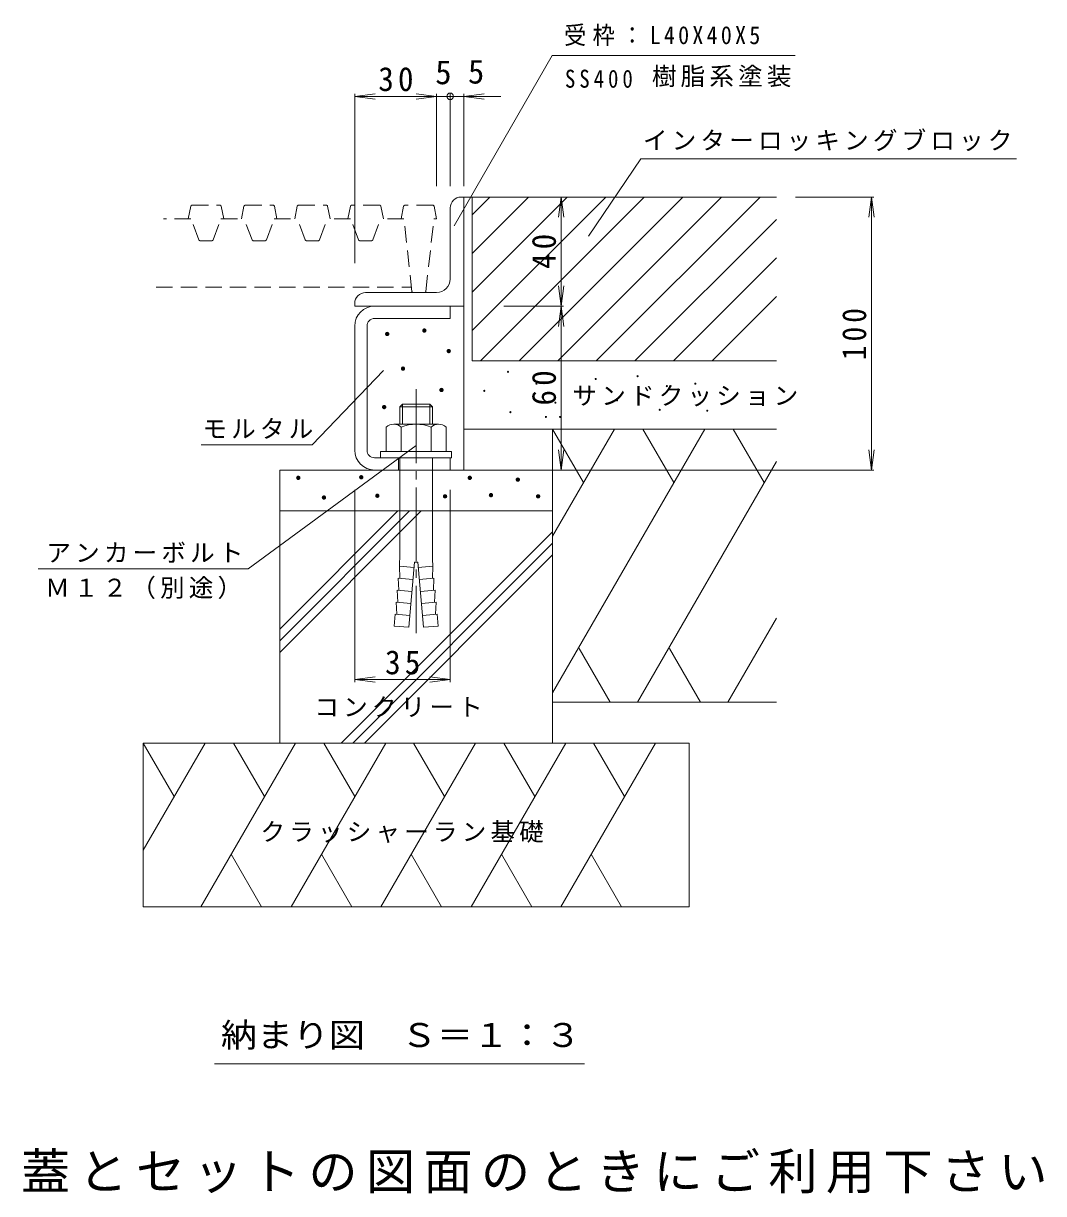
# Model space of a CAD drawing. Units: millimetres at full size, sheet at 1:3; details may follow other scales. Extents: x -480 to 1080, y -414 to 357.
# Drawn here: x 706.2 to 1080, y -377.6 to 51 of the extents above; entities that cross this region are included whole.
import ezdxf
from ezdxf.enums import TextEntityAlignment as Align

# ---------------------------------------------------------------- set-up
doc = ezdxf.new("R2010")
doc.units = ezdxf.units.MM
doc.header["$LTSCALE"] = 3
doc.header["$PDMODE"] = 32
doc.header["$PDSIZE"] = 2.4
for name, pattern in [('CHAIN2', [12, 9, -1, 1, -1]), ('DASHED2', [3, 2, -1]), ('DASHED3', [4, 3, -1])]:
    doc.linetypes.add(name, pattern=pattern)
for name, color, linetype, lineweight in [('3-0', 3, 'Continuous', 9), ('3-1', 2, 'Continuous', 9), ('3-2', 3, 'DASHED2', 9), ('3-3', 6, 'Continuous', 9), ('3-4', 7, 'Continuous', 9), ('3-5', 7, 'Continuous', 9), ('3-6', 6, 'Continuous', 9)]:
    doc.layers.add(name, color=color, linetype=linetype, lineweight=lineweight)
doc.styles.add('ＭＳ ゴシック', font='')
doc.styles.get('ＭＳ ゴシック').set_extended_font_data('MS Gothic')

msp = doc.modelspace()

# ---------------------------------------------------------------- linework, layer by layer
at = {"layer": '3-0'}
for p, q in [((834.893, -52.593), (862.643, -52.593)), ((862.643, -57.093), (862.643, -52.593)), ((827.643, -105.343), (827.643, -59.843)), ((832.143, -105.343), (832.143, -59.843)), ((834.893, -57.093), (862.643, -57.093)), ((834.893, -108.093), (862.643, -108.093)), ((862.643, -108.093), (862.643, -112.593)), ((834.893, -112.593), (862.643, -112.593))]:
    msp.add_line(p, q, dxfattribs=at)
at = {"layer": '3-0', "color": 2, "linetype": 'CHAIN2'}
msp.add_line((850.143, -83.018), (850.143, -172.296), dxfattribs=at)
at = {"layer": '3-0', "color": 2}
for p, q in [((845.09, -88.437), (844.143, -89.384)), ((844.143, -89.384), (856.143, -89.384)), ((844.143, -89.384), (844.143, -95.793)), ((845.09, -88.437), (845.09, -95.793)), ((845.09, -88.437), (855.196, -88.437)), ((855.196, -88.437), (855.196, -95.793)), ((855.196, -88.437), (856.143, -89.384)), ((856.143, -89.384), (856.143, -95.793)), ((839.193, -96.919), (839.193, -105.793)), ((841.935, -95.793), (858.351, -95.793)), ((844.678, -96.919), (844.678, -105.793)), ((855.608, -96.919), (855.608, -105.793)), ((861.093, -96.919), (861.093, -105.793)), ((837.143, -105.793), (837.143, -108.093)), ((837.143, -105.793), (863.143, -105.793)), ((863.143, -105.793), (863.143, -108.093)), ((837.143, -108.093), (863.143, -108.093)), ((844.143, -108.093), (844.143, -144.266)), ((856.143, -108.093), (856.143, -144.266)), ((849.369, -148.285), (843.989, -147.815)), ((844.203, -152.25), (843.989, -147.815)), ((849.543, -146.293), (850.743, -146.293)), ((850.917, -148.285), (856.297, -147.815)), ((856.082, -152.25), (856.297, -147.815)), ((848.985, -152.669), (843.606, -152.198)), ((843.82, -156.634), (843.606, -152.198)), ((851.301, -152.669), (856.68, -152.198)), ((856.466, -156.634), (856.68, -152.198)), ((848.602, -157.052), (843.222, -156.581)), ((843.436, -161.017), (843.222, -156.581)), ((851.684, -157.052), (857.064, -156.581)), ((856.849, -161.017), (857.064, -156.581)), ((848.218, -161.435), (842.839, -160.965)), ((843.053, -165.4), (842.839, -160.965)), ((852.068, -161.435), (857.447, -160.965)), ((857.233, -165.4), (857.447, -160.965)), ((842.455, -165.348), (842.072, -169.731)), ((847.835, -165.818), (842.455, -165.348)), ((852.451, -165.818), (857.831, -165.348)), ((857.831, -165.348), (858.214, -169.731))]:
    msp.add_line(p, q, dxfattribs=at)
at = {"layer": '3-0', "linetype": 'DASHED3'}
msp.add_line((843.643, -108.093), (843.643, -112.593), dxfattribs=at)
at = {"layer": '3-0', "color": 2}
for points in [[(849.543, -146.293), (847.451, -170.202), (842.072, -169.731)], [(850.743, -146.293), (852.835, -170.202), (858.214, -169.731)]]:
    msp.add_lwpolyline(points, dxfattribs=at)
at = {"layer": '3-0'}
for centre, radius, start, end in [((834.893, -59.843), 7.25, 90, 180), ((834.893, -59.843), 2.75, 90, 180), ((834.893, -105.343), 7.25, 180, 270), ((834.893, -105.343), 2.75, 180, 270)]:
    msp.add_arc(centre, radius, start, end, dxfattribs=at)
at = {"layer": '3-0', "color": 2}
for centre, radius, start, end in [((841.935, -99.696), 3.903, 45.3613, 134.63896), ((850.143, -109.621), 13.828, 66.7198, 113.2803), ((858.351, -99.696), 3.903, 45.3613, 134.63818), ((801.676, -144.203), 42.467, 355.12158, 359.91591), ((898.61, -144.203), 42.467, 180.08409, 184.87842)]:
    msp.add_arc(centre, radius, start, end, dxfattribs=at)
at = {"layer": '3-1'}
msp.add_line((827.643, -112.593), (867.643, -112.593), dxfattribs=at)
at = {"layer": '3-2', "linetype": 'Continuous'}
for p, q in [((867.643, -12.593), (866.643, -12.593)), ((867.643, -112.593), (867.643, -12.593)), ((862.643, -42.594), (862.643, -16.593)), ((857.644, -47.593), (831.643, -47.593)), ((827.643, -52.593), (827.643, -51.593)), ((867.643, -52.593), (827.643, -52.593))]:
    msp.add_line(p, q, dxfattribs=at)
at = {"layer": '3-2'}
for p, q in [((767.563, -15.995), (766.644, -20.593)), ((768.053, -15.593), (778.234, -15.593)), ((778.724, -15.995), (779.644, -20.593)), ((787.063, -15.995), (786.144, -20.593)), ((787.553, -15.593), (797.734, -15.593)), ((798.224, -15.995), (799.143, -20.593)), ((806.563, -15.995), (805.643, -20.593)), ((807.053, -15.593), (817.233, -15.593)), ((817.724, -15.995), (818.643, -20.593)), ((826.063, -15.995), (825.143, -20.593)), ((836.733, -15.593), (826.553, -15.593)), ((837.224, -15.995), (838.143, -20.593)), ((845.563, -15.995), (844.643, -20.593)), ((856.233, -15.593), (846.053, -15.593)), ((856.724, -15.995), (857.643, -20.593)), ((767.643, -20.593), (757.574, -20.593)), ((770.522, -28.269), (767.643, -20.593)), ((775.765, -28.269), (778.643, -20.593)), ((778.643, -20.593), (787.143, -20.593)), ((790.022, -28.269), (787.143, -20.593)), ((795.265, -28.269), (798.143, -20.593)), ((798.143, -20.593), (806.643, -20.593)), ((809.522, -28.269), (806.643, -20.593)), ((814.765, -28.269), (817.643, -20.593)), ((826.143, -20.593), (817.643, -20.593)), ((829.022, -28.269), (826.143, -20.593)), ((834.265, -28.269), (837.143, -20.593)), ((845.643, -20.593), (837.143, -20.593)), ((848.594, -47.149), (845.643, -20.593)), ((853.692, -47.149), (856.643, -20.593)), ((857.643, -20.593), (856.643, -20.593)), ((770.99, -28.593), (775.297, -28.593)), ((790.49, -28.593), (794.797, -28.593)), ((809.99, -28.593), (814.297, -28.593)), ((829.49, -28.593), (833.797, -28.593)), ((754.907, -45.593), (848.421, -45.593)), ((853.196, -47.593), (849.091, -47.593))]:
    msp.add_line(p, q, dxfattribs=at)
at = {"layer": '3-2', "linetype": 'Continuous'}
for centre, radius, start, end in [((866.643, -16.593), 4, 90, 180), ((857.644, -42.594), 5, 270, 0), ((831.643, -51.593), 4, 90, 180)]:
    msp.add_arc(centre, radius, start, end, dxfattribs=at)
at = {"layer": '3-2'}
for centre, start, end in [((768.053, -16.093), 90, 168.69006), ((778.234, -16.093), 11.31386, 90), ((787.553, -16.093), 90, 168.69006), ((797.734, -16.093), 11.31386, 90), ((807.053, -16.093), 90, 168.69006), ((817.233, -16.093), 11.31386, 90), ((826.553, -16.093), 90, 168.69006), ((836.733, -16.093), 11.31386, 90), ((846.053, -16.093), 90, 168.69006), ((856.233, -16.093), 11.30836, 90), ((770.99, -28.093), 200.55698, 270), ((775.297, -28.093), 270, 339.44583), ((790.49, -28.093), 200.55698, 270), ((794.797, -28.093), 270, 339.44583), ((809.99, -28.093), 200.55698, 270), ((814.297, -28.093), 270, 339.44583), ((829.49, -28.093), 200.55698, 270), ((833.797, -28.093), 270, 339.44583), ((849.091, -47.093), 186.34108, 270), ((853.196, -47.093), 270, 353.65892)]:
    msp.add_arc(centre, 0.5, start, end, dxfattribs=at)
at = {"layer": '3-3'}
for p, q in [((900.143, -97.593), (911.468, -117.209)), ((900.143, -136.824), (922.793, -97.593)), ((900.143, -194.145), (955.888, -97.593)), ((933.237, -97.593), (944.562, -117.209)), ((966.332, -97.593), (977.656, -117.209)), ((931.246, -197.593), (982.121, -109.476)), ((800.143, -170.933), (843.482, -127.593)), ((800.143, -175.175), (847.725, -127.593)), ((800.143, -179.418), (851.968, -127.593)), ((822.719, -212.593), (900.143, -135.169)), ((826.962, -212.593), (900.143, -139.411)), ((831.204, -212.593), (900.143, -143.654)), ((964.341, -197.593), (982.121, -166.797)), ((921.224, -197.593), (909.877, -177.939)), ((942.971, -177.939), (954.319, -197.593)), ((750.143, -212.593), (761.468, -232.208)), ((750.143, -251.824), (772.793, -212.593)), ((771.246, -272.593), (805.888, -212.593)), ((783.237, -212.593), (794.562, -232.208)), ((804.34, -272.593), (838.981, -212.593)), ((816.332, -212.593), (827.656, -232.208)), ((837.213, -272.593), (871.854, -212.593)), ((849.203, -212.593), (860.529, -232.208)), ((870.307, -272.593), (904.948, -212.593)), ((882.298, -212.593), (893.622, -232.208)), ((903.179, -272.593), (937.821, -212.593)), ((915.169, -212.593), (926.495, -232.209)), ((793.497, -272.593), (782.372, -253.323)), ((815.466, -253.323), (826.592, -272.593)), ((859.464, -272.593), (848.338, -253.323)), ((881.432, -253.323), (892.559, -272.593)), ((925.43, -272.593), (914.305, -253.323))]:
    msp.add_line(p, q, dxfattribs=at)
at = {"layer": '3-4'}
for p, q in [((899.971, 39.303), (988.956, 39.303)), ((827.643, 24.283), (835.079, 25.262)), ((827.643, 25.183), (827.643, -36.818)), ((827.643, 24.283), (835.079, 23.304)), ((827.643, 24.283), (881.158, 24.283)), ((857.643, 24.283), (850.207, 25.262)), ((857.643, 24.283), (850.207, 23.304)), ((857.643, 25.183), (857.643, -8.639)), ((862.643, 25.183), (862.643, -8.639)), ((867.643, 24.283), (875.079, 25.262)), ((867.643, 25.183), (867.643, -8.639)), ((867.643, 24.283), (875.079, 23.304)), ((932.48, 1.432), (1070.101, 1.432)), ((904.163, -12.593), (882.269, -12.593)), ((903.263, -12.593), (902.284, -20.029)), ((903.263, -112.593), (903.263, -12.593)), ((903.263, -12.593), (904.242, -20.029)), ((1017.859, -12.593), (989.162, -12.593)), ((1016.959, -12.593), (1015.98, -20.029)), ((1016.959, -112.593), (1016.959, -12.593)), ((1016.959, -12.593), (1017.938, -20.029)), ((904.242, -45.157), (902.284, -60.029)), ((902.284, -45.157), (904.242, -60.029)), ((904.163, -52.593), (882.269, -52.593)), ((903.263, -112.593), (902.284, -105.157)), ((903.263, -112.593), (904.242, -105.157)), ((1016.959, -112.593), (1015.98, -105.157)), ((1016.959, -112.593), (1017.938, -105.157)), ((1017.859, -112.593), (882.269, -112.593)), ((827.643, -190.249), (827.643, -119.799)), ((862.643, -190.249), (862.643, -119.799)), ((827.643, -189.349), (835.079, -188.37)), ((862.643, -189.349), (855.207, -188.37)), ((827.643, -189.349), (862.643, -189.349)), ((827.643, -189.349), (835.079, -190.328)), ((862.643, -189.349), (855.207, -190.328))]:
    msp.add_line(p, q, dxfattribs=at)
at = {"layer": '3-5'}
for p, q in [((899.971, 39.303), (864.088, -23.132)), ((932.48, 1.432), (913.266, -26.939)), ((812.013, -103.348), (838.164, -76.079)), ((771.428, -103.348), (812.013, -103.348)), ((788.594, -148.726), (850.143, -103.569)), ((711.657, -148.726), (788.594, -148.726)), ((776.247, -330.047), (911.775, -330.047))]:
    msp.add_line(p, q, dxfattribs=at)
msp.add_point((862.643, 24.283), dxfattribs=at)
at = {"layer": '3-6'}
for p, q in [((867.643, -12.593), (982.121, -12.593)), ((870.643, -19.111), (877.162, -12.593)), ((870.643, -61.538), (919.588, -12.593)), ((870.643, -33.254), (891.304, -12.593)), ((870.643, -47.396), (905.446, -12.593)), ((870.643, -12.593), (870.643, -72.593)), ((873.73, -72.593), (933.73, -12.593)), ((887.873, -72.593), (947.872, -12.593)), ((902.015, -72.593), (962.014, -12.593)), ((916.157, -72.593), (976.157, -12.593)), ((930.299, -72.593), (982.121, -20.771)), ((944.441, -72.593), (982.121, -34.913)), ((958.583, -72.593), (982.121, -49.055)), ((870.643, -72.593), (982.121, -72.593)), ((867.643, -97.593), (982.121, -97.593)), ((900.143, -97.593), (900.143, -212.593)), ((800.143, -112.593), (800.143, -212.593)), ((800.143, -112.593), (900.143, -112.593)), ((900.143, -127.593), (800.143, -127.593)), ((900.143, -197.593), (982.121, -197.593)), ((950.143, -212.593), (950.143, -272.593)), ((750.143, -272.593), (950.143, -272.593))]:
    msp.add_line(p, q, dxfattribs=at)
msp.add_lwpolyline([(950.143, -212.593), (750.143, -212.593), (750.143, -272.593)], dxfattribs=at)

# ---------------------------------------------------------------- texts
at = {"layer": '3-0', "color": 7, "style": 'ＭＳ ゴシック', "width": 1.1}
msp.add_text('納まり図\u3000Ｓ＝１：３', height=8.798, dxfattribs=at).set_placement((778.584, -326.569), align=Align.BOTTOM_LEFT)
at = {"layer": '3-4', "style": 'ＭＳ ゴシック'}
for p in [(857.143, 26.083), (869.128, 26.318)]:
    msp.add_text('5', height=8.798, dxfattribs=at).set_placement(p, align=Align.BOTTOM_LEFT)
at = {"layer": '3-4', "color": 6, "style": 'ＭＳ ゴシック'}
for height, p in [(5.499, (835.781, -67.258)), (5.499, (849.406, -66.005)), (5.499, (858.333, -73.523)), (5.499, (841.575, -79.944)), (2.749, (881.92, -78.915)), (2.749, (892.344, -83.259)), (2.749, (914.062, -81.521)), (2.749, (929.415, -80.513)), (2.749, (950.549, -83.259)), (5.499, (855.67, -87.775)), (2.749, (873.232, -85.865)), (2.749, (940.124, -84.128)), (5.499, (834.684, -94.039)), (2.749, (899.294, -90.209)), (2.749, (921.881, -89.34)), (2.749, (882.788, -93.684)), (2.749, (895.819, -95.421)), (2.749, (900.997, -95.421)), (2.749, (937.518, -92.815)), (2.749, (954.913, -93.143)), (5.499, (803.209, -119.948)), (5.499, (826.271, -119.729)), (5.499, (866.056, -119.948)), (5.499, (883.653, -120.604)), (5.499, (812.609, -127.162)), (5.499, (832.173, -126.506)), (5.499, (856.984, -126.724)), (5.499, (873.816, -126.287)), (5.499, (891.085, -126.724))]:
    msp.add_text('・', height=height, dxfattribs=at).set_placement(p, align=Align.BOTTOM_LEFT)
at = {"layer": '3-4', "attachment_point": 7, "style": 'ＭＳ ゴシック'}
for s, insert, char_height in [('\\T1.29;\\W0.9;受枠：L40X40X5', (904.358, 42.683), 6.598), ('\\T1.27;\\W0.95;30', (836.268, 26.083), 8.798), ('\\T1.17;樹脂系塗装', (936.517, 27.618), 6.598), ('\\T1.38;\\W0.85;SS400', (904.648, 27.328), 6.598), ('\\T1.17;インターロッキングブロック', (933.245, 4.185), 6.598), ('\\T1.17;サンドクッション', (907.43, -89.322), 6.598), ('\\T1.17;モルタル', (771.851, -101.171), 6.598), ('\\T1.17;アンカーボルト', (714.681, -146.548), 6.598), ('\\T1.17;Ｍ１２（別途）', (714.197, -159.855), 6.598), ('\\T1.27;\\W0.95;35', (838.768, -187.549), 8.798), ('\\T1.17;コンクリート', (812.873, -203.103), 6.598), ('\\T1.17;クラッシャーラン基礎', (793.123, -249.186), 6.598)]:
    msp.add_mtext(s, dxfattribs=dict(at, insert=insert, char_height=char_height))
at = {"layer": '3-4', "char_height": 8.798, "attachment_point": 7, "rotation": 90, "style": 'ＭＳ ゴシック'}
for s, insert in [('\\T1.27;\\W0.95;40', (901.463, -38.968)), ('\\T1.27;\\W0.9;100', (1015.159, -72.343)), ('\\T1.27;\\W0.95;60', (901.463, -88.968))]:
    msp.add_mtext(s, dxfattribs=dict(at, insert=insert))
at = {"layer": '3-5', "color": 3, "insert": (705.349, -377.616), "char_height": 13.2, "attachment_point": 7, "style": 'ＭＳ ゴシック'}
msp.add_mtext('\\T1.17;蓋とセットの図面のときにご利用下さい', dxfattribs=at)

doc.saveas('drawing.dxf')
